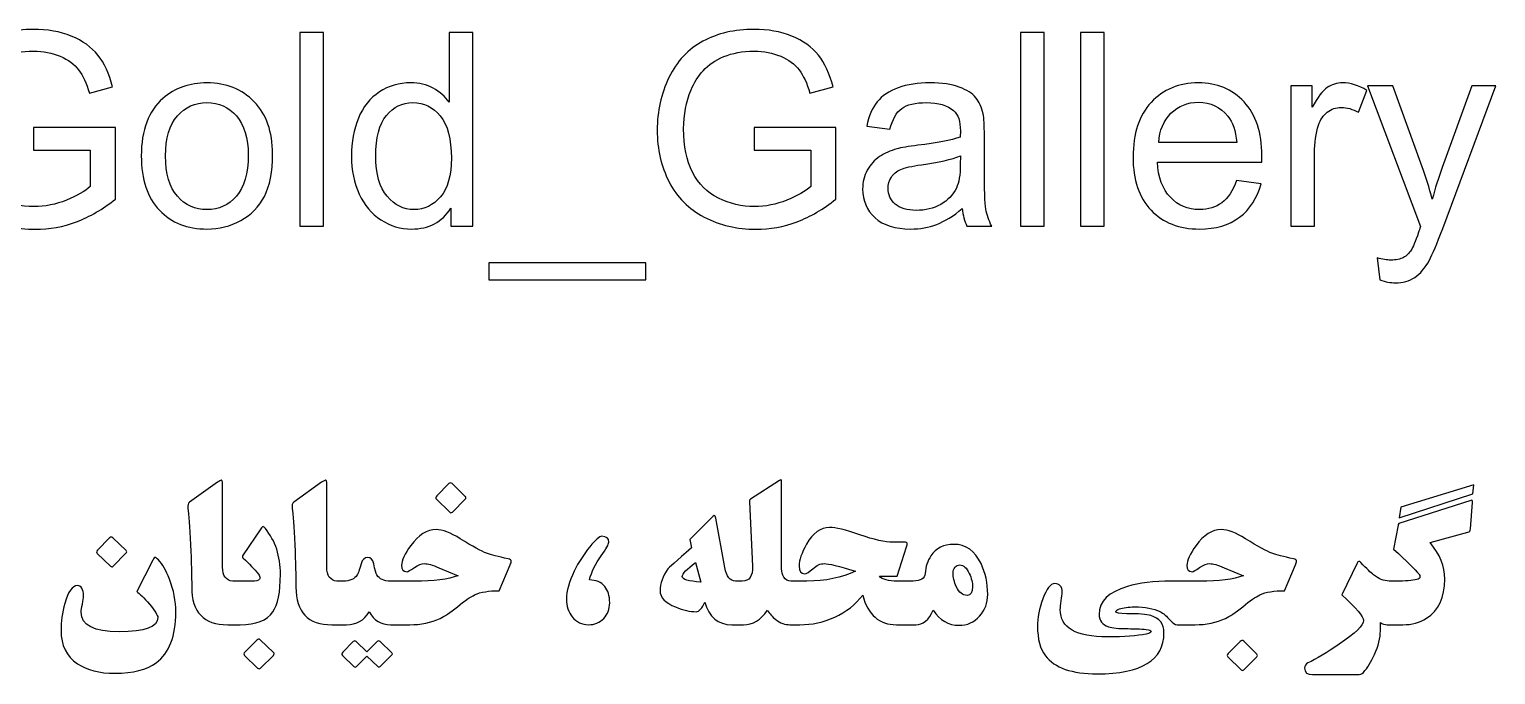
# Model space of a CAD drawing. Header units: millimetres. Extents: x -65 to 70, y -38 to 32.
# Drawn here: x 40.52 to 69.76, y -37.07 to -24.21 of the extents above; entities that cross this region are included whole.
import ezdxf

# ---------------------------------------------------------------- set-up
doc = ezdxf.new("R2010")
doc.units = ezdxf.units.MM
doc.header["$MEASUREMENT"] = 0
doc.layers.add('Layer 1', color=7, linetype='Continuous')

msp = doc.modelspace()

# ---------------------------------------------------------------- linework, layer by layer
at = {"layer": 'Layer 1', "color": 250}
for points, knots in [([(40.6081, -26.6214), (40.6081, -26.6214), (40.6081, -26.169), (40.6081, -26.169), (40.6081, -26.169), (42.2397, -26.169), (42.2397, -26.169), (42.2397, -26.169), (42.2397, -27.5978), (42.2397, -27.5978), (41.9893, -27.7969), (41.7308, -27.9478), (41.4643, -28.0483), (41.1977, -28.1488), (40.924, -28.199), (40.644, -28.199), (40.2654, -28.199), (39.9216, -28.1182), (39.612, -27.9558), (39.3034, -27.7942), (39.0691, -27.5592), (38.9121, -27.2531), (38.7541, -26.9462), (38.6752, -26.6035), (38.6752, -26.2256), (38.6752, -25.8505), (38.7532, -25.5005), (38.9102, -25.1747), (39.0674, -24.8499), (39.2926, -24.6085), (39.5869, -24.4515), (39.8813, -24.2935), (40.2205, -24.2145), (40.6046, -24.2145), (40.8827, -24.2145), (41.135, -24.2593), (41.3602, -24.35), (41.5855, -24.4407), (41.7623, -24.5662), (41.8897, -24.7269), (42.018, -24.8885), (42.1149, -25.0993), (42.1813, -25.3587), (42.1813, -25.3587), (41.721, -25.4843), (41.721, -25.4843), (41.6626, -25.2887), (41.5909, -25.1343), (41.5056, -25.0213), (41.4194, -24.9091), (41.2974, -24.8193), (41.1377, -24.752), (40.9788, -24.6848), (40.802, -24.6506), (40.6073, -24.6506), (40.3748, -24.6506), (40.1738, -24.6865), (40.0033, -24.7574), (39.8337, -24.8283), (39.6973, -24.9217), (39.5923, -25.0384), (39.4882, -25.1541), (39.4074, -25.2815), (39.35, -25.4197), (39.2522, -25.6593), (39.2029, -25.9178), (39.2029, -26.1969), (39.2029, -26.5414), (39.2621, -26.8295), (39.3797, -27.062), (39.4981, -27.2936), (39.6704, -27.4658), (39.8957, -27.578), (40.1217, -27.6902), (40.3614, -27.7467), (40.6154, -27.7467), (40.8362, -27.7467), (41.0515, -27.7037), (41.2615, -27.6184), (41.4715, -27.5323), (41.6303, -27.4416), (41.7389, -27.3438), (41.7389, -27.3438), (41.7389, -26.6214), (41.7389, -26.6214), (41.7389, -26.6214), (40.6081, -26.6214), (40.6081, -26.6214)], [0, 0, 0, 0, 0.0344828, 0.0344828, 0.0344828, 0.0689655, 0.0689655, 0.0689655, 0.1034483, 0.1034483, 0.1034483, 0.137931, 0.137931, 0.137931, 0.1724138, 0.1724138, 0.1724138, 0.2068966, 0.2068966, 0.2068966, 0.2413793, 0.2413793, 0.2413793, 0.2758621, 0.2758621, 0.2758621, 0.3103448, 0.3103448, 0.3103448, 0.3448276, 0.3448276, 0.3448276, 0.3793103, 0.3793103, 0.3793103, 0.4137931, 0.4137931, 0.4137931, 0.4482759, 0.4482759, 0.4482759, 0.4827586, 0.4827586, 0.4827586, 0.5172414, 0.5172414, 0.5172414, 0.5517241, 0.5517241, 0.5517241, 0.5862069, 0.5862069, 0.5862069, 0.6206897, 0.6206897, 0.6206897, 0.6551724, 0.6551724, 0.6551724, 0.6896552, 0.6896552, 0.6896552, 0.7241379, 0.7241379, 0.7241379, 0.7586207, 0.7586207, 0.7586207, 0.7931034, 0.7931034, 0.7931034, 0.8275862, 0.8275862, 0.8275862, 0.862069, 0.862069, 0.862069, 0.8965517, 0.8965517, 0.8965517, 0.9310345, 0.9310345, 0.9310345, 0.9655172, 0.9655172, 0.9655172, 1, 1, 1, 1]), ([(54.9767, -26.6214), (54.9767, -26.6214), (54.9767, -26.169), (54.9767, -26.169), (54.9767, -26.169), (56.6082, -26.169), (56.6082, -26.169), (56.6082, -26.169), (56.6082, -27.5978), (56.6082, -27.5978), (56.3578, -27.7969), (56.0993, -27.9478), (55.8328, -28.0483), (55.5663, -28.1488), (55.2926, -28.199), (55.0126, -28.199), (54.6339, -28.199), (54.2902, -28.1182), (53.9806, -27.9558), (53.6719, -27.7942), (53.4376, -27.5592), (53.2806, -27.2531), (53.1227, -26.9462), (53.0437, -26.6035), (53.0437, -26.2256), (53.0437, -25.8505), (53.1217, -25.5005), (53.2788, -25.1747), (53.4359, -24.8499), (53.6611, -24.6085), (53.9554, -24.4515), (54.2498, -24.2935), (54.589, -24.2145), (54.9731, -24.2145), (55.2513, -24.2145), (55.5035, -24.2593), (55.7288, -24.35), (55.954, -24.4407), (56.1308, -24.5662), (56.2582, -24.7269), (56.3865, -24.8885), (56.4835, -25.0993), (56.5498, -25.3587), (56.5498, -25.3587), (56.0895, -25.4843), (56.0895, -25.4843), (56.0311, -25.2887), (55.9594, -25.1343), (55.8741, -25.0213), (55.788, -24.9091), (55.6659, -24.8193), (55.5062, -24.752), (55.3473, -24.6848), (55.1705, -24.6506), (54.9758, -24.6506), (54.7433, -24.6506), (54.5423, -24.6865), (54.3718, -24.7574), (54.2022, -24.8283), (54.0659, -24.9217), (53.9608, -25.0384), (53.8568, -25.1541), (53.7759, -25.2815), (53.7186, -25.4197), (53.6208, -25.6593), (53.5714, -25.9178), (53.5714, -26.1969), (53.5714, -26.5414), (53.6306, -26.8295), (53.7482, -27.062), (53.8666, -27.2936), (54.0389, -27.4658), (54.2642, -27.578), (54.4903, -27.6902), (54.7299, -27.7467), (54.9839, -27.7467), (55.2047, -27.7467), (55.42, -27.7037), (55.63, -27.6184), (55.84, -27.5323), (55.9988, -27.4416), (56.1074, -27.3438), (56.1074, -27.3438), (56.1074, -26.6214), (56.1074, -26.6214), (56.1074, -26.6214), (54.9767, -26.6214), (54.9767, -26.6214)], [0, 0, 0, 0, 0.0344828, 0.0344828, 0.0344828, 0.0689655, 0.0689655, 0.0689655, 0.1034483, 0.1034483, 0.1034483, 0.137931, 0.137931, 0.137931, 0.1724138, 0.1724138, 0.1724138, 0.2068966, 0.2068966, 0.2068966, 0.2413793, 0.2413793, 0.2413793, 0.2758621, 0.2758621, 0.2758621, 0.3103448, 0.3103448, 0.3103448, 0.3448276, 0.3448276, 0.3448276, 0.3793103, 0.3793103, 0.3793103, 0.4137931, 0.4137931, 0.4137931, 0.4482759, 0.4482759, 0.4482759, 0.4827586, 0.4827586, 0.4827586, 0.5172414, 0.5172414, 0.5172414, 0.5517241, 0.5517241, 0.5517241, 0.5862069, 0.5862069, 0.5862069, 0.6206897, 0.6206897, 0.6206897, 0.6551724, 0.6551724, 0.6551724, 0.6896552, 0.6896552, 0.6896552, 0.7241379, 0.7241379, 0.7241379, 0.7586207, 0.7586207, 0.7586207, 0.7931034, 0.7931034, 0.7931034, 0.8275862, 0.8275862, 0.8275862, 0.862069, 0.862069, 0.862069, 0.8965517, 0.8965517, 0.8965517, 0.9310345, 0.9310345, 0.9310345, 0.9655172, 0.9655172, 0.9655172, 1, 1, 1, 1]), ([(45.9172, -28.1344), (45.9172, -28.1344), (45.9172, -24.2791), (45.9172, -24.2791), (45.9172, -24.2791), (46.3911, -24.2791), (46.3911, -24.2791), (46.3911, -24.2791), (46.3911, -28.1344), (46.3911, -28.1344), (46.3911, -28.1344), (45.9172, -28.1344), (45.9172, -28.1344)], [0, 0, 0, 0, 0.25, 0.25, 0.25, 0.5, 0.5, 0.5, 0.75, 0.75, 0.75, 1, 1, 1, 1]), ([(48.9281, -28.1344), (48.9281, -28.1344), (48.9281, -27.7799), (48.9281, -27.7799), (48.7513, -28.0554), (48.491, -28.1936), (48.1474, -28.1936), (47.9248, -28.1936), (47.7202, -28.1326), (47.5344, -28.0097), (47.3478, -27.8876), (47.2033, -27.7162), (47.1001, -27.4973), (46.9978, -27.2773), (46.9466, -27.0252), (46.9466, -26.7398), (46.9466, -26.4616), (46.9932, -26.2095), (47.0857, -25.9824), (47.179, -25.7562), (47.3182, -25.5821), (47.5039, -25.4619), (47.6887, -25.3407), (47.897, -25.2806), (48.1259, -25.2806), (48.2945, -25.2806), (48.4444, -25.3165), (48.5754, -25.3874), (48.7064, -25.4583), (48.8133, -25.5517), (48.8958, -25.6656), (48.8958, -25.6656), (48.8958, -24.2791), (48.8958, -24.2791), (48.8958, -24.2791), (49.3696, -24.2791), (49.3696, -24.2791), (49.3696, -24.2791), (49.3696, -28.1344), (49.3696, -28.1344), (49.3696, -28.1344), (48.9281, -28.1344), (48.9281, -28.1344)], [0, 0, 0, 0, 0.0714286, 0.0714286, 0.0714286, 0.1428571, 0.1428571, 0.1428571, 0.2142857, 0.2142857, 0.2142857, 0.2857143, 0.2857143, 0.2857143, 0.3571429, 0.3571429, 0.3571429, 0.4285714, 0.4285714, 0.4285714, 0.5, 0.5, 0.5, 0.5714286, 0.5714286, 0.5714286, 0.6428571, 0.6428571, 0.6428571, 0.7142857, 0.7142857, 0.7142857, 0.7857143, 0.7857143, 0.7857143, 0.8571429, 0.8571429, 0.8571429, 0.9285714, 0.9285714, 0.9285714, 1, 1, 1, 1]), ([(60.2858, -28.1344), (60.2858, -28.1344), (60.2858, -24.2791), (60.2858, -24.2791), (60.2858, -24.2791), (60.7596, -24.2791), (60.7596, -24.2791), (60.7596, -24.2791), (60.7596, -28.1344), (60.7596, -28.1344), (60.7596, -28.1344), (60.2858, -28.1344), (60.2858, -28.1344)], [0, 0, 0, 0, 0.25, 0.25, 0.25, 0.5, 0.5, 0.5, 0.75, 0.75, 0.75, 1, 1, 1, 1]), ([(61.482, -28.1344), (61.482, -28.1344), (61.482, -24.2791), (61.482, -24.2791), (61.482, -24.2791), (61.9559, -24.2791), (61.9559, -24.2791), (61.9559, -24.2791), (61.9559, -28.1344), (61.9559, -28.1344), (61.9559, -28.1344), (61.482, -28.1344), (61.482, -28.1344)], [0, 0, 0, 0, 0.25, 0.25, 0.25, 0.5, 0.5, 0.5, 0.75, 0.75, 0.75, 1, 1, 1, 1]), ([(42.7557, -26.7371), (42.7557, -26.2211), (42.8992, -25.8388), (43.1873, -25.5902), (43.4269, -25.3838), (43.7203, -25.2806), (44.0658, -25.2806), (44.449, -25.2806), (44.7632, -25.4062), (45.0073, -25.6576), (45.2504, -25.908), (45.3724, -26.2552), (45.3724, -26.6976), (45.3724, -27.0566), (45.3186, -27.3384), (45.211, -27.5439), (45.1032, -27.7494), (44.9462, -27.9091), (44.7398, -28.0231), (44.5343, -28.1371), (44.3091, -28.1936), (44.0658, -28.1936), (43.6745, -28.1936), (43.3587, -28.0689), (43.1172, -27.8185), (42.8759, -27.5681), (42.7557, -27.2073), (42.7557, -26.7371)], [0, 0, 0, 0, 0.1111111, 0.1111111, 0.1111111, 0.2222222, 0.2222222, 0.2222222, 0.3333333, 0.3333333, 0.3333333, 0.4444444, 0.4444444, 0.4444444, 0.5555556, 0.5555556, 0.5555556, 0.6666667, 0.6666667, 0.6666667, 0.7777778, 0.7777778, 0.7777778, 0.8888889, 0.8888889, 0.8888889, 1, 1, 1, 1]), ([(59.1272, -27.7844), (58.9513, -27.9343), (58.7816, -28.0393), (58.6192, -28.1012), (58.4568, -28.1631), (58.2827, -28.1936), (58.0961, -28.1936), (57.7892, -28.1936), (57.5532, -28.1192), (57.388, -27.9693), (57.2229, -27.8203), (57.1404, -27.6291), (57.1404, -27.3968), (57.1404, -27.2603), (57.1717, -27.1356), (57.2336, -27.0225), (57.2964, -26.9094), (57.3781, -26.8197), (57.4786, -26.7515), (57.5801, -26.6833), (57.6931, -26.6312), (57.8197, -26.5962), (57.913, -26.572), (58.0538, -26.5487), (58.2414, -26.5253), (58.6238, -26.4805), (58.9065, -26.4257), (59.0868, -26.3629), (59.0885, -26.2983), (59.0895, -26.257), (59.0895, -26.2399), (59.0895, -26.0479), (59.0447, -25.9124), (58.9549, -25.8334), (58.8337, -25.7266), (58.6534, -25.6737), (58.4147, -25.6737), (58.1912, -25.6737), (58.0261, -25.7132), (57.9202, -25.7913), (57.8134, -25.8693), (57.7353, -26.0075), (57.6841, -26.2068), (57.6841, -26.2068), (57.2211, -26.1421), (57.2211, -26.1421), (57.2632, -25.9438), (57.3324, -25.7831), (57.4293, -25.6611), (57.5262, -25.539), (57.6662, -25.4458), (57.8493, -25.3793), (58.0315, -25.3138), (58.2441, -25.2806), (58.4847, -25.2806), (58.7234, -25.2806), (58.9181, -25.3084), (59.0679, -25.3649), (59.2169, -25.4216), (59.3273, -25.4915), (59.3973, -25.5767), (59.4673, -25.662), (59.5167, -25.7697), (59.5453, -25.8999), (59.5607, -25.9806), (59.5687, -26.126), (59.5687, -26.335), (59.5687, -26.335), (59.5687, -26.9633), (59.5687, -26.9633), (59.5687, -27.4021), (59.5786, -27.6794), (59.5983, -27.7969), (59.6172, -27.9145), (59.6566, -28.0267), (59.7141, -28.1344), (59.7141, -28.1344), (59.2188, -28.1344), (59.2188, -28.1344), (59.1711, -28.0348), (59.1406, -27.9182), (59.1272, -27.7844)], [0, 0, 0, 0, 0.037037, 0.037037, 0.037037, 0.0740741, 0.0740741, 0.0740741, 0.1111111, 0.1111111, 0.1111111, 0.1481481, 0.1481481, 0.1481481, 0.1851852, 0.1851852, 0.1851852, 0.2222222, 0.2222222, 0.2222222, 0.2592593, 0.2592593, 0.2592593, 0.2962963, 0.2962963, 0.2962963, 0.3333333, 0.3333333, 0.3333333, 0.3703704, 0.3703704, 0.3703704, 0.4074074, 0.4074074, 0.4074074, 0.4444444, 0.4444444, 0.4444444, 0.4814815, 0.4814815, 0.4814815, 0.5185185, 0.5185185, 0.5185185, 0.5555556, 0.5555556, 0.5555556, 0.5925926, 0.5925926, 0.5925926, 0.6296296, 0.6296296, 0.6296296, 0.6666667, 0.6666667, 0.6666667, 0.7037037, 0.7037037, 0.7037037, 0.7407407, 0.7407407, 0.7407407, 0.7777778, 0.7777778, 0.7777778, 0.8148148, 0.8148148, 0.8148148, 0.8518519, 0.8518519, 0.8518519, 0.8888889, 0.8888889, 0.8888889, 0.9259259, 0.9259259, 0.9259259, 0.962963, 0.962963, 0.962963, 1, 1, 1, 1]), ([(64.5952, -27.2298), (64.5952, -27.2298), (65.0852, -27.2944), (65.0852, -27.2944), (65.0089, -27.5788), (64.8662, -27.8006), (64.658, -27.9576), (64.4498, -28.1146), (64.1842, -28.1936), (63.8602, -28.1936), (63.4528, -28.1936), (63.1297, -28.0679), (62.891, -27.8167), (62.6523, -27.5663), (62.533, -27.2137), (62.533, -26.7605), (62.533, -26.292), (62.6532, -25.9276), (62.8947, -25.6692), (63.136, -25.4099), (63.4492, -25.2806), (63.8342, -25.2806), (64.2067, -25.2806), (64.5109, -25.4072), (64.7469, -25.6611), (64.9829, -25.9151), (65.1013, -26.2722), (65.1013, -26.7326), (65.1013, -26.7605), (65.1005, -26.8026), (65.0986, -26.8583), (65.0986, -26.8583), (63.0175, -26.8583), (63.0175, -26.8583), (63.0355, -27.1643), (63.1217, -27.3995), (63.2778, -27.5619), (63.433, -27.7243), (63.6278, -27.8059), (63.8602, -27.8059), (64.0334, -27.8059), (64.1815, -27.7602), (64.3036, -27.6686), (64.4265, -27.5771), (64.5234, -27.4308), (64.5952, -27.2298)], [0, 0, 0, 0, 0.0666667, 0.0666667, 0.0666667, 0.1333333, 0.1333333, 0.1333333, 0.2, 0.2, 0.2, 0.2666667, 0.2666667, 0.2666667, 0.3333333, 0.3333333, 0.3333333, 0.4, 0.4, 0.4, 0.4666667, 0.4666667, 0.4666667, 0.5333333, 0.5333333, 0.5333333, 0.6, 0.6, 0.6, 0.6666667, 0.6666667, 0.6666667, 0.7333333, 0.7333333, 0.7333333, 0.8, 0.8, 0.8, 0.8666667, 0.8666667, 0.8666667, 0.9333333, 0.9333333, 0.9333333, 1, 1, 1, 1]), ([(65.6784, -28.1344), (65.6784, -28.1344), (65.6784, -25.3399), (65.6784, -25.3399), (65.6784, -25.3399), (66.1038, -25.3399), (66.1038, -25.3399), (66.1038, -25.3399), (66.1038, -25.7679), (66.1038, -25.7679), (66.2124, -25.5696), (66.3129, -25.4385), (66.4054, -25.3757), (66.4978, -25.312), (66.5991, -25.2806), (66.7096, -25.2806), (66.8693, -25.2806), (67.0317, -25.3309), (67.1968, -25.4305), (67.1968, -25.4305), (67.0281, -25.8675), (67.0281, -25.8675), (66.9133, -25.8029), (66.7984, -25.7706), (66.6835, -25.7706), (66.5803, -25.7706), (66.4879, -25.8021), (66.4062, -25.864), (66.3245, -25.9259), (66.2662, -26.012), (66.2312, -26.1224), (66.1782, -26.2902), (66.1523, -26.4742), (66.1523, -26.6743), (66.1523, -26.6743), (66.1523, -28.1344), (66.1523, -28.1344), (66.1523, -28.1344), (65.6784, -28.1344), (65.6784, -28.1344)], [0, 0, 0, 0, 0.0769231, 0.0769231, 0.0769231, 0.1538462, 0.1538462, 0.1538462, 0.2307692, 0.2307692, 0.2307692, 0.3076923, 0.3076923, 0.3076923, 0.3846154, 0.3846154, 0.3846154, 0.4615385, 0.4615385, 0.4615385, 0.5384615, 0.5384615, 0.5384615, 0.6153846, 0.6153846, 0.6153846, 0.6923077, 0.6923077, 0.6923077, 0.7692308, 0.7692308, 0.7692308, 0.8461538, 0.8461538, 0.8461538, 0.9230769, 0.9230769, 0.9230769, 1, 1, 1, 1]), ([(67.4553, -29.2086), (67.4553, -29.2086), (67.4014, -28.7707), (67.4014, -28.7707), (67.5056, -28.7985), (67.5953, -28.8128), (67.6724, -28.8128), (67.7783, -28.8128), (67.8627, -28.7949), (67.9255, -28.7599), (67.9893, -28.7249), (68.0412, -28.6755), (68.0817, -28.6127), (68.1113, -28.5651), (68.1598, -28.4476), (68.2261, -28.2591), (68.2351, -28.2331), (68.2486, -28.1945), (68.2684, -28.1434), (68.2684, -28.1434), (67.2076, -25.3399), (67.2076, -25.3399), (67.2076, -25.3399), (67.7137, -25.3399), (67.7137, -25.3399), (67.7137, -25.3399), (68.297, -26.9534), (68.297, -26.9534), (68.3733, -27.1571), (68.4406, -27.3724), (68.5007, -27.5986), (68.5555, -27.3859), (68.6201, -27.176), (68.6955, -26.9696), (68.6955, -26.9696), (69.2914, -25.3399), (69.2914, -25.3399), (69.2914, -25.3399), (69.7643, -25.3399), (69.7643, -25.3399), (69.7643, -25.3399), (68.7081, -28.1828), (68.7081, -28.1828), (68.5941, -28.4889), (68.5053, -28.6988), (68.4415, -28.8147), (68.3572, -28.9698), (68.2603, -29.0839), (68.1517, -29.1566), (68.0422, -29.2292), (67.9121, -29.2651), (67.7612, -29.2651), (67.6697, -29.2651), (67.5675, -29.2463), (67.4553, -29.2086)], [0, 0, 0, 0, 0.0555556, 0.0555556, 0.0555556, 0.1111111, 0.1111111, 0.1111111, 0.1666667, 0.1666667, 0.1666667, 0.2222222, 0.2222222, 0.2222222, 0.2777778, 0.2777778, 0.2777778, 0.3333333, 0.3333333, 0.3333333, 0.3888889, 0.3888889, 0.3888889, 0.4444444, 0.4444444, 0.4444444, 0.5, 0.5, 0.5, 0.5555556, 0.5555556, 0.5555556, 0.6111111, 0.6111111, 0.6111111, 0.6666667, 0.6666667, 0.6666667, 0.7222222, 0.7222222, 0.7222222, 0.7777778, 0.7777778, 0.7777778, 0.8333333, 0.8333333, 0.8333333, 0.8888889, 0.8888889, 0.8888889, 0.9444444, 0.9444444, 0.9444444, 1, 1, 1, 1]), ([(43.2402, -26.738), (43.2402, -27.0952), (43.3183, -27.3626), (43.4745, -27.5394), (43.6315, -27.7171), (43.8281, -27.8059), (44.0658, -27.8059), (44.301, -27.8059), (44.4966, -27.7171), (44.6537, -27.5385), (44.8098, -27.3599), (44.8879, -27.088), (44.8879, -26.7228), (44.8879, -26.3781), (44.8089, -26.1171), (44.6519, -25.9403), (44.4948, -25.7625), (44.2991, -25.6737), (44.0658, -25.6737), (43.8281, -25.6737), (43.6315, -25.7616), (43.4745, -25.9384), (43.3183, -26.1152), (43.2402, -26.3817), (43.2402, -26.738)], [0, 0, 0, 0, 0.125, 0.125, 0.125, 0.25, 0.25, 0.25, 0.375, 0.375, 0.375, 0.5, 0.5, 0.5, 0.625, 0.625, 0.625, 0.75, 0.75, 0.75, 0.875, 0.875, 0.875, 1, 1, 1, 1]), ([(47.4312, -26.7407), (47.4312, -27.0979), (47.5065, -27.3644), (47.6583, -27.5412), (47.809, -27.718), (47.9876, -27.8059), (48.1931, -27.8059), (48.4004, -27.8059), (48.5763, -27.7216), (48.7217, -27.5529), (48.8662, -27.3841), (48.9388, -27.1266), (48.9388, -26.7801), (48.9388, -26.3997), (48.8652, -26.1197), (48.7172, -25.9411), (48.57, -25.7625), (48.3878, -25.6737), (48.1716, -25.6737), (47.9606, -25.6737), (47.7848, -25.7589), (47.643, -25.9303), (47.5021, -26.1017), (47.4312, -26.3719), (47.4312, -26.7407)], [0, 0, 0, 0, 0.125, 0.125, 0.125, 0.25, 0.25, 0.25, 0.375, 0.375, 0.375, 0.5, 0.5, 0.5, 0.625, 0.625, 0.625, 0.75, 0.75, 0.75, 0.875, 0.875, 0.875, 1, 1, 1, 1]), ([(63.0444, -26.4705), (63.0444, -26.4705), (64.6006, -26.4705), (64.6006, -26.4705), (64.5799, -26.2355), (64.5198, -26.0596), (64.422, -25.942), (64.2721, -25.7598), (64.0764, -25.6683), (63.8369, -25.6683), (63.6198, -25.6683), (63.4376, -25.741), (63.2895, -25.8863), (63.1423, -26.0318), (63.0606, -26.2265), (63.0444, -26.4705)], [0, 0, 0, 0, 0.2, 0.2, 0.2, 0.4, 0.4, 0.4, 0.6, 0.6, 0.6, 0.8, 0.8, 0.8, 1, 1, 1, 1]), ([(59.0895, -26.7344), (58.9172, -26.8045), (58.6588, -26.8637), (58.3142, -26.9121), (58.1185, -26.94), (57.9802, -26.9713), (57.8995, -27.0063), (57.8188, -27.0413), (57.7569, -27.0925), (57.7129, -27.1589), (57.6689, -27.2262), (57.6464, -27.3007), (57.6464, -27.3832), (57.6464, -27.508), (57.694, -27.613), (57.79, -27.6964), (57.886, -27.7799), (58.0261, -27.8221), (58.21, -27.8221), (58.3922, -27.8221), (58.5546, -27.7826), (58.6974, -27.7027), (58.8391, -27.6238), (58.9441, -27.5152), (59.0105, -27.3778), (59.0616, -27.2711), (59.0868, -27.1141), (59.0868, -26.9067), (59.0868, -26.9067), (59.0895, -26.7344), (59.0895, -26.7344)], [0, 0, 0, 0, 0.1, 0.1, 0.1, 0.2, 0.2, 0.2, 0.3, 0.3, 0.3, 0.4, 0.4, 0.4, 0.5, 0.5, 0.5, 0.6, 0.6, 0.6, 0.7, 0.7, 0.7, 0.8, 0.8, 0.8, 0.9, 0.9, 0.9, 1, 1, 1, 1]), ([(49.6829, -29.2059), (49.6829, -29.2059), (49.6829, -28.8666), (49.6829, -28.8666), (49.6829, -28.8666), (52.8166, -28.8666), (52.8166, -28.8666), (52.8166, -28.8666), (52.8166, -29.2059), (52.8166, -29.2059), (52.8166, -29.2059), (49.6829, -29.2059), (49.6829, -29.2059)], [0, 0, 0, 0, 0.25, 0.25, 0.25, 0.5, 0.5, 0.5, 0.75, 0.75, 0.75, 1, 1, 1, 1]), ([(45.5303, -35.0736), (45.5303, -35.4286), (45.48, -35.6786), (45.3789, -35.8241), (45.2614, -35.9938), (45.0446, -36.0787), (44.7281, -36.0787), (44.7281, -36.0787), (44.685, -36.0787), (44.685, -36.0787), (44.685, -36.0787), (44.5786, -36.0787), (44.5786, -36.0787), (44.5786, -36.0787), (44.4782, -36.0787), (44.4782, -36.0787), (43.9998, -36.0787), (43.7609, -35.8287), (43.7609, -35.3281), (43.7609, -35.1147), (43.753, -34.8347), (43.7374, -34.4874), (43.721, -34.1206), (43.704, -33.8784), (43.6865, -33.7597), (43.6773, -33.7009), (43.6878, -33.6585), (43.7171, -33.633), (43.7171, -33.633), (44.2725, -33.2408), (44.2725, -33.2408), (44.311, -33.214), (44.3372, -33.2003), (44.3509, -33.2003), (44.3672, -33.2003), (44.3757, -33.2153), (44.3757, -33.246), (44.3757, -33.246), (44.3757, -34.9338), (44.3757, -34.9338), (44.3757, -35.102), (44.4434, -35.1945), (44.5786, -35.2106), (44.5786, -35.2106), (44.5786, -35.2093), (44.5786, -35.2093), (44.5786, -35.2093), (45.0101, -35.2093), (45.0101, -35.2093), (45.0851, -35.2093), (45.123, -35.1884), (45.123, -35.1459), (45.123, -35.1244), (45.1119, -35.0997), (45.0904, -35.0716), (45.0114, -34.9698), (44.9095, -34.8627), (44.7849, -34.7518), (44.7666, -34.7342), (44.7666, -34.7113), (44.7849, -34.6832), (44.7849, -34.6832), (45.1413, -34.1663), (45.1413, -34.1663), (45.1609, -34.1383), (45.1745, -34.1245), (45.1836, -34.1245), (45.1948, -34.1245), (45.2111, -34.1375), (45.2314, -34.163), (45.4304, -34.4078), (45.5303, -34.7113), (45.5303, -35.0736)], [0, 0, 0, 0, 0.0416667, 0.0416667, 0.0416667, 0.0833333, 0.0833333, 0.0833333, 0.125, 0.125, 0.125, 0.1666667, 0.1666667, 0.1666667, 0.2083333, 0.2083333, 0.2083333, 0.25, 0.25, 0.25, 0.2916667, 0.2916667, 0.2916667, 0.3333333, 0.3333333, 0.3333333, 0.375, 0.375, 0.375, 0.4166667, 0.4166667, 0.4166667, 0.4583333, 0.4583333, 0.4583333, 0.5, 0.5, 0.5, 0.5416667, 0.5416667, 0.5416667, 0.5833333, 0.5833333, 0.5833333, 0.625, 0.625, 0.625, 0.6666667, 0.6666667, 0.6666667, 0.7083333, 0.7083333, 0.7083333, 0.75, 0.75, 0.75, 0.7916667, 0.7916667, 0.7916667, 0.8333333, 0.8333333, 0.8333333, 0.875, 0.875, 0.875, 0.9166667, 0.9166667, 0.9166667, 0.9583333, 0.9583333, 0.9583333, 1, 1, 1, 1]), ([(50.1121, -34.8875), (50.1121, -34.8875), (49.8948, -35.4032), (49.8948, -35.4032), (49.6878, -35.3992), (49.5241, -35.4259), (49.4033, -35.4834), (49.3204, -35.5226), (49.2062, -35.6016), (49.0607, -35.7191), (48.9151, -35.8358), (48.8002, -35.9148), (48.7147, -35.9541), (48.5339, -36.0369), (48.3323, -36.0787), (48.1103, -36.0787), (48.1103, -36.0787), (47.8714, -36.0787), (47.8714, -36.0787), (47.8714, -36.0787), (47.7605, -36.0787), (47.7605, -36.0787), (47.7605, -36.0787), (47.7239, -36.0787), (47.7239, -36.0787), (47.5406, -36.0787), (47.3989, -35.9926), (47.2978, -35.8202), (47.1985, -35.9926), (47.0478, -36.0787), (46.8448, -36.0787), (46.8448, -36.0787), (46.7638, -36.0787), (46.7638, -36.0787), (46.7638, -36.0787), (46.6574, -36.0787), (46.6574, -36.0787), (46.6574, -36.0787), (46.557, -36.0787), (46.557, -36.0787), (46.0786, -36.0787), (45.8397, -35.8287), (45.8397, -35.3281), (45.8397, -35.1147), (45.8318, -34.8347), (45.8162, -34.4874), (45.7998, -34.1206), (45.7829, -33.8784), (45.7653, -33.7597), (45.7562, -33.7009), (45.7666, -33.6585), (45.7959, -33.633), (45.7959, -33.633), (46.3514, -33.2408), (46.3514, -33.2408), (46.3899, -33.214), (46.416, -33.2003), (46.4297, -33.2003), (46.4461, -33.2003), (46.4546, -33.2153), (46.4546, -33.246), (46.4546, -33.246), (46.4546, -34.9338), (46.4546, -34.9338), (46.4546, -35.102), (46.5223, -35.1945), (46.6574, -35.2106), (46.6574, -35.2106), (46.6574, -35.2093), (46.6574, -35.2093), (46.6574, -35.2093), (46.7782, -35.2093), (46.7782, -35.2093), (46.9139, -35.2093), (47.0093, -35.1682), (47.0628, -35.0866), (47.0758, -35.0677), (47.1013, -34.9926), (47.1392, -34.8621), (47.1633, -34.7804), (47.2077, -34.7393), (47.271, -34.7393), (47.3323, -34.7393), (47.3722, -34.7804), (47.3898, -34.8621), (47.4178, -34.9874), (47.4387, -35.0624), (47.4531, -35.0866), (47.5014, -35.1682), (47.5914, -35.2093), (47.7239, -35.2093), (47.7239, -35.2093), (47.7605, -35.2093), (47.7605, -35.2093), (47.7605, -35.2093), (47.8714, -35.2093), (47.8714, -35.2093), (47.8714, -35.2093), (48.1984, -35.2093), (48.1984, -35.2093), (48.592, -35.2093), (48.8838, -35.1734), (49.0724, -35.1023), (49.0724, -35.1023), (48.6919, -34.943), (48.6919, -34.943), (48.5607, -34.8882), (48.4641, -34.8608), (48.4027, -34.8608), (48.3492, -34.8608), (48.2819, -34.8875), (48.201, -34.9411), (48.1202, -34.9946), (48.0718, -35.0213), (48.0548, -35.0213), (47.9824, -35.0213), (47.9458, -34.9789), (47.9458, -34.8947), (47.9458, -34.802), (48.0072, -34.6702), (48.1293, -34.5012), (48.2827, -34.289), (48.451, -34.1833), (48.6344, -34.1833), (48.763, -34.1833), (48.9236, -34.2439), (49.1161, -34.3654), (49.3634, -34.5207), (49.5391, -34.6173), (49.6422, -34.6545), (49.729, -34.6852), (49.8726, -34.7224), (50.0742, -34.7674), (50.1134, -34.7759), (50.1337, -34.7922), (50.1337, -34.8151), (50.1337, -34.8301), (50.1265, -34.8549), (50.1121, -34.8875)], [0, 0, 0, 0, 0.0217391, 0.0217391, 0.0217391, 0.0434783, 0.0434783, 0.0434783, 0.0652174, 0.0652174, 0.0652174, 0.0869565, 0.0869565, 0.0869565, 0.1086957, 0.1086957, 0.1086957, 0.1304348, 0.1304348, 0.1304348, 0.1521739, 0.1521739, 0.1521739, 0.173913, 0.173913, 0.173913, 0.1956522, 0.1956522, 0.1956522, 0.2173913, 0.2173913, 0.2173913, 0.2391304, 0.2391304, 0.2391304, 0.2608696, 0.2608696, 0.2608696, 0.2826087, 0.2826087, 0.2826087, 0.3043478, 0.3043478, 0.3043478, 0.326087, 0.326087, 0.326087, 0.3478261, 0.3478261, 0.3478261, 0.3695652, 0.3695652, 0.3695652, 0.3913043, 0.3913043, 0.3913043, 0.4130435, 0.4130435, 0.4130435, 0.4347826, 0.4347826, 0.4347826, 0.4565217, 0.4565217, 0.4565217, 0.4782609, 0.4782609, 0.4782609, 0.5, 0.5, 0.5, 0.5217391, 0.5217391, 0.5217391, 0.5434783, 0.5434783, 0.5434783, 0.5652174, 0.5652174, 0.5652174, 0.5869565, 0.5869565, 0.5869565, 0.6086957, 0.6086957, 0.6086957, 0.6304348, 0.6304348, 0.6304348, 0.6521739, 0.6521739, 0.6521739, 0.673913, 0.673913, 0.673913, 0.6956522, 0.6956522, 0.6956522, 0.7173913, 0.7173913, 0.7173913, 0.7391304, 0.7391304, 0.7391304, 0.7608696, 0.7608696, 0.7608696, 0.7826087, 0.7826087, 0.7826087, 0.8043478, 0.8043478, 0.8043478, 0.826087, 0.826087, 0.826087, 0.8478261, 0.8478261, 0.8478261, 0.8695652, 0.8695652, 0.8695652, 0.8913043, 0.8913043, 0.8913043, 0.9130435, 0.9130435, 0.9130435, 0.9347826, 0.9347826, 0.9347826, 0.9565217, 0.9565217, 0.9565217, 0.9782609, 0.9782609, 0.9782609, 1, 1, 1, 1]), ([(49.2153, -33.5201), (49.2336, -33.5371), (49.2336, -33.5554), (49.2153, -33.5749), (49.2153, -33.5749), (48.9588, -33.8328), (48.9588, -33.8328), (48.9406, -33.8504), (48.9216, -33.8504), (48.9014, -33.8321), (48.9014, -33.8321), (48.6423, -33.5775), (48.6423, -33.5775), (48.6227, -33.5586), (48.6247, -33.5364), (48.6474, -33.5123), (48.6474, -33.5123), (48.887, -33.2669), (48.887, -33.2669), (48.9073, -33.2454), (48.9288, -33.2454), (48.9517, -33.2669), (48.9517, -33.2669), (49.2153, -33.5201), (49.2153, -33.5201)], [0, 0, 0, 0, 0.125, 0.125, 0.125, 0.25, 0.25, 0.25, 0.375, 0.375, 0.375, 0.5, 0.5, 0.5, 0.625, 0.625, 0.625, 0.75, 0.75, 0.75, 0.875, 0.875, 0.875, 1, 1, 1, 1]), ([(59.6344, -35.4769), (59.6344, -35.644), (59.5808, -35.7863), (59.4738, -35.9051), (59.3641, -36.0284), (59.2264, -36.0904), (59.0606, -36.0904), (58.8518, -36.0904), (58.6814, -35.9899), (58.5502, -35.7882), (58.4621, -35.9821), (58.3446, -36.0787), (58.1984, -36.0787), (58.1984, -36.0787), (58.1899, -36.0787), (58.1899, -36.0787), (58.1899, -36.0787), (58.0757, -36.0787), (58.0757, -36.0787), (58.0757, -36.0787), (57.8152, -36.0787), (57.8152, -36.0787), (57.4713, -36.0787), (57.2468, -35.8816), (57.1423, -35.488), (56.9994, -35.676), (56.8134, -35.8222), (56.5837, -35.9272), (56.3637, -36.0284), (56.1313, -36.0787), (55.8879, -36.0787), (55.8879, -36.0787), (55.7932, -36.0787), (55.7932, -36.0787), (55.7932, -36.0787), (55.6966, -36.0787), (55.6966, -36.0787), (55.6966, -36.0787), (55.6881, -36.0787), (55.6881, -36.0787), (55.5929, -36.0787), (55.4995, -36.0441), (55.4094, -35.9749), (55.3382, -35.9194), (55.2828, -35.8587), (55.243, -35.7915), (55.1091, -35.9827), (54.9506, -36.0787), (54.7659, -36.0787), (54.7659, -36.0787), (54.73, -36.0787), (54.73, -36.0787), (54.73, -36.0787), (54.6262, -36.0787), (54.6262, -36.0787), (54.6262, -36.0787), (54.5348, -36.0787), (54.5348, -36.0787), (54.2548, -36.0787), (54.0747, -35.9279), (53.9957, -35.6257), (53.9408, -35.7543), (53.8815, -35.8189), (53.8182, -35.8189), (53.6993, -35.8189), (53.5629, -35.7876), (53.4089, -35.7249), (53.2033, -35.6421), (53.1008, -35.5343), (53.1008, -35.4012), (53.1008, -35.2576), (53.1531, -35.1114), (53.2574, -34.9632), (53.2666, -34.9508), (53.4233, -34.8118), (53.7281, -34.5462), (53.7281, -34.5462), (53.6916, -34.3817), (53.6916, -34.3817), (53.6916, -34.3817), (54.1373, -33.932), (54.1373, -33.932), (54.155, -33.9144), (54.17, -33.9053), (54.1811, -33.9053), (54.1953, -33.9053), (54.2052, -33.9215), (54.2117, -33.9548), (54.2117, -33.9548), (54.3932, -34.9411), (54.3932, -34.9411), (54.4265, -35.1199), (54.497, -35.2093), (54.604, -35.2093), (54.604, -35.2093), (54.6262, -35.2093), (54.6262, -35.2093), (54.6262, -35.2093), (54.73, -35.2093), (54.73, -35.2093), (54.73, -35.2093), (54.7371, -35.2093), (54.7371, -35.2093), (54.8834, -35.2093), (54.9525, -35.1101), (54.9434, -34.911), (54.9434, -34.911), (54.8827, -33.6285), (54.8827, -33.6285), (54.8814, -33.6043), (54.8872, -33.588), (54.9016, -33.5789), (54.9016, -33.5789), (55.4831, -33.2043), (55.4831, -33.2043), (55.5021, -33.1911), (55.5139, -33.1873), (55.5191, -33.1925), (55.5216, -33.1964), (55.523, -33.2108), (55.523, -33.2363), (55.523, -33.2363), (55.523, -34.9664), (55.523, -34.9664), (55.523, -35.0278), (55.5386, -35.0821), (55.5694, -35.129), (55.6028, -35.1818), (55.6489, -35.2085), (55.7063, -35.2093), (55.7063, -35.2093), (55.709, -35.2093), (55.709, -35.2093), (55.709, -35.2093), (55.7932, -35.2093), (55.7932, -35.2093), (55.7932, -35.2093), (56.0275, -35.2093), (56.0275, -35.2093), (56.3983, -35.2093), (56.722, -35.1427), (56.9987, -35.0102), (56.6684, -34.9103), (56.4596, -34.8608), (56.3715, -34.8608), (56.299, -34.8608), (56.2253, -34.8947), (56.1495, -34.9619), (56.0745, -35.0298), (56.019, -35.0631), (55.9831, -35.0631), (55.9107, -35.0631), (55.8741, -35.0109), (55.8741, -34.9064), (55.8741, -34.7922), (55.9238, -34.6479), (56.0216, -34.4744), (56.1476, -34.2518), (56.3017, -34.1402), (56.4824, -34.1402), (56.5987, -34.1402), (56.799, -34.1892), (57.0849, -34.287), (57.3701, -34.3849), (57.5894, -34.4339), (57.7428, -34.4339), (57.7428, -34.4339), (57.9628, -34.4339), (57.9628, -34.4339), (58.0084, -34.4339), (58.0313, -34.4437), (58.0313, -34.4627), (58.0313, -34.4737), (58.0261, -34.4959), (58.0163, -34.5273), (58.0163, -34.5273), (57.8309, -35.1114), (57.8309, -35.1114), (57.8309, -35.1114), (57.4752, -35.1114), (57.4752, -35.1114), (57.5333, -35.1767), (57.6541, -35.2093), (57.8362, -35.2093), (57.8362, -35.2093), (58.0757, -35.2093), (58.0757, -35.2093), (58.0757, -35.2093), (58.139, -35.2093), (58.139, -35.2093), (58.139, -35.2093), (58.1465, -35.2093), (58.1465, -35.2093), (58.3015, -35.2077), (58.3826, -35.1575), (58.389, -35.0586), (58.3969, -34.9241), (58.434, -34.8072), (58.5019, -34.7067), (58.6037, -34.5533), (58.7559, -34.4769), (58.9569, -34.4769), (59.1996, -34.4769), (59.3811, -34.6043), (59.5025, -34.8594), (59.5906, -35.0442), (59.6344, -35.2498), (59.6344, -35.4769)], [0, 0, 0, 0, 0.0144928, 0.0144928, 0.0144928, 0.0289855, 0.0289855, 0.0289855, 0.0434783, 0.0434783, 0.0434783, 0.057971, 0.057971, 0.057971, 0.0724638, 0.0724638, 0.0724638, 0.0869565, 0.0869565, 0.0869565, 0.1014493, 0.1014493, 0.1014493, 0.115942, 0.115942, 0.115942, 0.1304348, 0.1304348, 0.1304348, 0.1449275, 0.1449275, 0.1449275, 0.1594203, 0.1594203, 0.1594203, 0.173913, 0.173913, 0.173913, 0.1884058, 0.1884058, 0.1884058, 0.2028986, 0.2028986, 0.2028986, 0.2173913, 0.2173913, 0.2173913, 0.2318841, 0.2318841, 0.2318841, 0.2463768, 0.2463768, 0.2463768, 0.2608696, 0.2608696, 0.2608696, 0.2753623, 0.2753623, 0.2753623, 0.2898551, 0.2898551, 0.2898551, 0.3043478, 0.3043478, 0.3043478, 0.3188406, 0.3188406, 0.3188406, 0.3333333, 0.3333333, 0.3333333, 0.3478261, 0.3478261, 0.3478261, 0.3623188, 0.3623188, 0.3623188, 0.3768116, 0.3768116, 0.3768116, 0.3913043, 0.3913043, 0.3913043, 0.4057971, 0.4057971, 0.4057971, 0.4202899, 0.4202899, 0.4202899, 0.4347826, 0.4347826, 0.4347826, 0.4492754, 0.4492754, 0.4492754, 0.4637681, 0.4637681, 0.4637681, 0.4782609, 0.4782609, 0.4782609, 0.4927536, 0.4927536, 0.4927536, 0.5072464, 0.5072464, 0.5072464, 0.5217391, 0.5217391, 0.5217391, 0.5362319, 0.5362319, 0.5362319, 0.5507246, 0.5507246, 0.5507246, 0.5652174, 0.5652174, 0.5652174, 0.5797101, 0.5797101, 0.5797101, 0.5942029, 0.5942029, 0.5942029, 0.6086957, 0.6086957, 0.6086957, 0.6231884, 0.6231884, 0.6231884, 0.6376812, 0.6376812, 0.6376812, 0.6521739, 0.6521739, 0.6521739, 0.6666667, 0.6666667, 0.6666667, 0.6811594, 0.6811594, 0.6811594, 0.6956522, 0.6956522, 0.6956522, 0.7101449, 0.7101449, 0.7101449, 0.7246377, 0.7246377, 0.7246377, 0.7391304, 0.7391304, 0.7391304, 0.7536232, 0.7536232, 0.7536232, 0.7681159, 0.7681159, 0.7681159, 0.7826087, 0.7826087, 0.7826087, 0.7971014, 0.7971014, 0.7971014, 0.8115942, 0.8115942, 0.8115942, 0.826087, 0.826087, 0.826087, 0.8405797, 0.8405797, 0.8405797, 0.8550725, 0.8550725, 0.8550725, 0.8695652, 0.8695652, 0.8695652, 0.884058, 0.884058, 0.884058, 0.8985507, 0.8985507, 0.8985507, 0.9130435, 0.9130435, 0.9130435, 0.9275362, 0.9275362, 0.9275362, 0.942029, 0.942029, 0.942029, 0.9565217, 0.9565217, 0.9565217, 0.9710145, 0.9710145, 0.9710145, 0.9855072, 0.9855072, 0.9855072, 1, 1, 1, 1]), ([(69.3294, -33.2904), (69.3294, -33.2904), (69.3086, -33.4685), (69.3086, -33.4685), (69.3086, -33.4685), (67.8381, -33.9463), (67.8381, -33.9463), (67.8381, -33.9463), (67.8746, -33.7388), (67.8746, -33.7388), (67.8746, -33.7388), (69.3294, -33.2904), (69.3294, -33.2904)], [0, 0, 0, 0, 0.25, 0.25, 0.25, 0.5, 0.5, 0.5, 0.75, 0.75, 0.75, 1, 1, 1, 1]), ([(69.2994, -33.6428), (69.2994, -33.6428), (69.259, -34.165), (69.259, -34.165), (69.2564, -34.1918), (69.2538, -34.208), (69.2512, -34.2127), (69.2466, -34.2218), (69.2329, -34.2297), (69.2113, -34.2362), (69.2113, -34.2362), (68.4581, -34.4424), (68.4581, -34.4424), (68.652, -34.6748), (68.7485, -34.9162), (68.7485, -35.1676), (68.7485, -35.5389), (68.6278, -35.8), (68.3857, -35.9507), (68.2486, -36.0362), (68.09, -36.0787), (67.9105, -36.0787), (67.9105, -36.0787), (67.7121, -36.0787), (67.7121, -36.0787), (67.7121, -36.0787), (67.607, -36.0787), (67.607, -36.0787), (67.607, -36.0787), (67.6045, -36.0787), (67.6045, -36.0787), (67.6045, -36.0787), (67.6022, -36.0787), (67.6022, -36.0787), (67.6022, -36.0787), (67.6011, -36.0787), (67.6011, -36.0787), (67.5513, -36.0774), (67.5056, -36.0624), (67.4654, -36.033), (67.4654, -36.033), (67.4654, -36.2007), (67.4654, -36.2007), (67.4654, -36.3411), (67.4262, -36.4971), (67.3485, -36.6707), (67.2814, -36.8221), (67.2069, -36.9409), (67.1266, -37.0277), (67.0986, -37.0584), (67.0601, -37.0734), (67.0098, -37.0734), (67.0098, -37.0734), (66.1123, -37.0734), (66.1123, -37.0734), (66.0066, -37.0734), (65.9537, -37.0303), (65.9537, -36.9435), (65.9537, -36.8965), (65.976, -36.862), (66.021, -36.8404), (66.1893, -36.7601), (66.3976, -36.6347), (66.6456, -36.4657), (66.9674, -36.2465), (67.1286, -36.0904), (67.1286, -35.9971), (67.1286, -35.9207), (66.9844, -35.7491), (66.6959, -35.4814), (66.6959, -35.4814), (67.002, -34.8509), (67.002, -34.8509), (67.0209, -34.8124), (67.0444, -34.8079), (67.0731, -34.8373), (67.1939, -34.9639), (67.2781, -35.0454), (67.3257, -35.0827), (67.431, -35.1655), (67.5352, -35.2079), (67.6381, -35.2093), (67.6381, -35.2093), (67.6429, -35.2093), (67.6429, -35.2093), (67.6429, -35.2093), (67.7121, -35.2093), (67.7121, -35.2093), (67.7121, -35.2093), (67.7806, -35.2093), (67.7806, -35.2093), (67.9621, -35.2093), (68.0998, -35.1988), (68.1944, -35.1786), (68.2349, -35.1694), (68.2551, -35.1506), (68.2551, -35.1212), (68.2551, -35.1048), (68.2466, -35.0859), (68.2304, -35.0657), (68.1605, -34.9789), (67.9934, -34.8144), (67.7291, -34.5723), (67.7291, -34.5723), (67.8191, -34.0919), (67.8191, -34.0919), (67.8191, -34.0847), (67.8244, -34.0749), (67.8341, -34.0632), (67.8341, -34.0632), (69.2668, -33.6043), (69.2668, -33.6043), (69.2832, -33.5991), (69.2935, -33.5978), (69.2975, -33.6004), (69.3002, -33.6069), (69.3008, -33.6206), (69.2994, -33.6428)], [0, 0, 0, 0, 0.025641, 0.025641, 0.025641, 0.0512821, 0.0512821, 0.0512821, 0.0769231, 0.0769231, 0.0769231, 0.1025641, 0.1025641, 0.1025641, 0.1282051, 0.1282051, 0.1282051, 0.1538462, 0.1538462, 0.1538462, 0.1794872, 0.1794872, 0.1794872, 0.2051282, 0.2051282, 0.2051282, 0.2307692, 0.2307692, 0.2307692, 0.2564103, 0.2564103, 0.2564103, 0.2820513, 0.2820513, 0.2820513, 0.3076923, 0.3076923, 0.3076923, 0.3333333, 0.3333333, 0.3333333, 0.3589744, 0.3589744, 0.3589744, 0.3846154, 0.3846154, 0.3846154, 0.4102564, 0.4102564, 0.4102564, 0.4358974, 0.4358974, 0.4358974, 0.4615385, 0.4615385, 0.4615385, 0.4871795, 0.4871795, 0.4871795, 0.5128205, 0.5128205, 0.5128205, 0.5384615, 0.5384615, 0.5384615, 0.5641026, 0.5641026, 0.5641026, 0.5897436, 0.5897436, 0.5897436, 0.6153846, 0.6153846, 0.6153846, 0.6410256, 0.6410256, 0.6410256, 0.6666667, 0.6666667, 0.6666667, 0.6923077, 0.6923077, 0.6923077, 0.7179487, 0.7179487, 0.7179487, 0.7435897, 0.7435897, 0.7435897, 0.7692308, 0.7692308, 0.7692308, 0.7948718, 0.7948718, 0.7948718, 0.8205128, 0.8205128, 0.8205128, 0.8461538, 0.8461538, 0.8461538, 0.8717949, 0.8717949, 0.8717949, 0.8974359, 0.8974359, 0.8974359, 0.9230769, 0.9230769, 0.9230769, 0.9487179, 0.9487179, 0.9487179, 0.974359, 0.974359, 0.974359, 1, 1, 1, 1]), ([(65.7723, -34.8875), (65.7723, -34.8875), (65.5549, -35.4032), (65.5549, -35.4032), (65.348, -35.3992), (65.1842, -35.4259), (65.0634, -35.4834), (64.9805, -35.5226), (64.8663, -35.6016), (64.7208, -35.7191), (64.5753, -35.8358), (64.4604, -35.9148), (64.3749, -35.9541), (64.194, -36.0369), (63.9924, -36.0787), (63.7705, -36.0787), (63.7705, -36.0787), (63.5284, -36.0787), (63.5284, -36.0787), (63.5284, -36.0787), (63.4206, -36.0787), (63.4206, -36.0787), (63.4206, -36.0787), (63.4101, -36.0787), (63.4101, -36.0787), (63.3704, -36.0787), (63.3246, -36.048), (63.2725, -35.9867), (63.2059, -35.9083), (63.1374, -35.8509), (63.0662, -35.815), (62.9422, -35.7537), (62.7745, -35.723), (62.563, -35.723), (62.441, -35.723), (62.3397, -35.7367), (62.2609, -35.7647), (62.2139, -35.7811), (62.1904, -35.7973), (62.1904, -35.8137), (62.1904, -35.8443), (62.2627, -35.8593), (62.407, -35.8593), (62.6406, -35.8593), (62.8006, -35.8724), (62.8874, -35.8978), (63.0623, -35.9488), (63.1498, -36.0617), (63.1498, -36.238), (63.1498, -36.7842), (62.706, -37.0577), (61.8182, -37.0577), (61.3118, -37.0577), (60.9672, -36.9376), (60.7844, -36.6967), (60.68, -36.5577), (60.6278, -36.3626), (60.6278, -36.11), (60.6278, -35.9371), (60.6637, -35.7549), (60.7348, -35.5637), (60.8098, -35.3613), (60.8876, -35.2602), (60.9685, -35.2602), (61.069, -35.2602), (61.1192, -35.3169), (61.1192, -35.4306), (61.1192, -35.4697), (61.1133, -35.5278), (61.101, -35.6042), (61.0886, -35.6812), (61.0821, -35.7386), (61.0821, -35.7784), (61.0821, -36.1407), (61.396, -36.3215), (62.0239, -36.3215), (62.3574, -36.3215), (62.6146, -36.3026), (62.7954, -36.2641), (62.8619, -36.2503), (62.8952, -36.2327), (62.8952, -36.2112), (62.8952, -36.1903), (62.8619, -36.1778), (62.7954, -36.1727), (62.6805, -36.1622), (62.5617, -36.157), (62.4377, -36.157), (62.2484, -36.157), (62.1172, -36.1446), (62.0435, -36.1211), (61.9195, -36.08), (61.8575, -35.9977), (61.8575, -35.8731), (61.8575, -35.612), (62.0447, -35.4267), (62.4194, -35.3163), (62.6602, -35.2452), (62.9507, -35.2093), (63.2895, -35.2093), (63.2895, -35.2093), (63.4206, -35.2093), (63.4206, -35.2093), (63.4206, -35.2093), (63.5284, -35.2093), (63.5284, -35.2093), (63.5284, -35.2093), (63.8586, -35.2093), (63.8586, -35.2093), (64.2521, -35.2093), (64.5439, -35.1734), (64.7325, -35.1023), (64.7325, -35.1023), (64.352, -34.943), (64.352, -34.943), (64.2208, -34.8882), (64.1243, -34.8608), (64.0629, -34.8608), (64.0094, -34.8608), (63.9421, -34.8875), (63.8611, -34.9411), (63.7803, -34.9946), (63.732, -35.0213), (63.715, -35.0213), (63.6425, -35.0213), (63.606, -34.9789), (63.606, -34.8947), (63.606, -34.802), (63.6674, -34.6702), (63.7894, -34.5012), (63.9428, -34.289), (64.1111, -34.1833), (64.2945, -34.1833), (64.4231, -34.1833), (64.5838, -34.2439), (64.7763, -34.3654), (65.0236, -34.5207), (65.1992, -34.6173), (65.3023, -34.6545), (65.3892, -34.6852), (65.5328, -34.7224), (65.7344, -34.7674), (65.7735, -34.7759), (65.7938, -34.7922), (65.7938, -34.8151), (65.7938, -34.8301), (65.7867, -34.8549), (65.7723, -34.8875)], [0, 0, 0, 0, 0.0204082, 0.0204082, 0.0204082, 0.0408163, 0.0408163, 0.0408163, 0.0612245, 0.0612245, 0.0612245, 0.0816327, 0.0816327, 0.0816327, 0.1020408, 0.1020408, 0.1020408, 0.122449, 0.122449, 0.122449, 0.1428571, 0.1428571, 0.1428571, 0.1632653, 0.1632653, 0.1632653, 0.1836735, 0.1836735, 0.1836735, 0.2040816, 0.2040816, 0.2040816, 0.2244898, 0.2244898, 0.2244898, 0.244898, 0.244898, 0.244898, 0.2653061, 0.2653061, 0.2653061, 0.2857143, 0.2857143, 0.2857143, 0.3061224, 0.3061224, 0.3061224, 0.3265306, 0.3265306, 0.3265306, 0.3469388, 0.3469388, 0.3469388, 0.3673469, 0.3673469, 0.3673469, 0.3877551, 0.3877551, 0.3877551, 0.4081633, 0.4081633, 0.4081633, 0.4285714, 0.4285714, 0.4285714, 0.4489796, 0.4489796, 0.4489796, 0.4693878, 0.4693878, 0.4693878, 0.4897959, 0.4897959, 0.4897959, 0.5102041, 0.5102041, 0.5102041, 0.5306122, 0.5306122, 0.5306122, 0.5510204, 0.5510204, 0.5510204, 0.5714286, 0.5714286, 0.5714286, 0.5918367, 0.5918367, 0.5918367, 0.6122449, 0.6122449, 0.6122449, 0.6326531, 0.6326531, 0.6326531, 0.6530612, 0.6530612, 0.6530612, 0.6734694, 0.6734694, 0.6734694, 0.6938776, 0.6938776, 0.6938776, 0.7142857, 0.7142857, 0.7142857, 0.7346939, 0.7346939, 0.7346939, 0.755102, 0.755102, 0.755102, 0.7755102, 0.7755102, 0.7755102, 0.7959184, 0.7959184, 0.7959184, 0.8163265, 0.8163265, 0.8163265, 0.8367347, 0.8367347, 0.8367347, 0.8571429, 0.8571429, 0.8571429, 0.877551, 0.877551, 0.877551, 0.8979592, 0.8979592, 0.8979592, 0.9183673, 0.9183673, 0.9183673, 0.9387755, 0.9387755, 0.9387755, 0.9591837, 0.9591837, 0.9591837, 0.9795918, 0.9795918, 0.9795918, 1, 1, 1, 1]), ([(42.4509, -34.6023), (42.46, -34.6114), (42.4646, -34.6193), (42.4646, -34.6271), (42.4646, -34.6356), (42.4594, -34.6447), (42.4482, -34.6552), (42.4482, -34.6552), (42.1931, -34.9123), (42.1931, -34.9123), (42.1755, -34.9293), (42.1579, -34.9287), (42.139, -34.911), (42.139, -34.911), (41.8785, -34.6591), (41.8785, -34.6591), (41.8563, -34.6388), (41.8582, -34.616), (41.8831, -34.5912), (41.8831, -34.5912), (42.1239, -34.3478), (42.1239, -34.3478), (42.1448, -34.3275), (42.1657, -34.3275), (42.1872, -34.3478), (42.1872, -34.3478), (42.4509, -34.6023), (42.4509, -34.6023)], [0, 0, 0, 0, 0.1111111, 0.1111111, 0.1111111, 0.2222222, 0.2222222, 0.2222222, 0.3333333, 0.3333333, 0.3333333, 0.4444444, 0.4444444, 0.4444444, 0.5555556, 0.5555556, 0.5555556, 0.6666667, 0.6666667, 0.6666667, 0.7777778, 0.7777778, 0.7777778, 0.8888889, 0.8888889, 0.8888889, 1, 1, 1, 1]), ([(52.0963, -35.6401), (52.0963, -35.7654), (52.0565, -35.8698), (51.9769, -35.9533), (51.8973, -36.0369), (51.7961, -36.0787), (51.6721, -36.0787), (51.5396, -36.0787), (51.4319, -36.0265), (51.3496, -35.9213), (51.2733, -35.8261), (51.2348, -35.7099), (51.2348, -35.5728), (51.2348, -35.4097), (51.2864, -35.2217), (51.3895, -35.0096), (51.475, -34.8347), (51.5788, -34.6728), (51.7014, -34.5233), (51.815, -34.3856), (51.8946, -34.3164), (51.9404, -34.3164), (52.0324, -34.3164), (52.078, -34.3562), (52.078, -34.4352), (52.078, -34.475), (52.0272, -34.5651), (51.9253, -34.7074), (51.8104, -34.8667), (51.7334, -35.0266), (51.6936, -35.1858), (51.8261, -35.1858), (51.9273, -35.2296), (51.9971, -35.3163), (52.063, -35.3966), (52.0963, -35.5049), (52.0963, -35.6401)], [0, 0, 0, 0, 0.0833333, 0.0833333, 0.0833333, 0.1666667, 0.1666667, 0.1666667, 0.25, 0.25, 0.25, 0.3333333, 0.3333333, 0.3333333, 0.4166667, 0.4166667, 0.4166667, 0.5, 0.5, 0.5, 0.5833333, 0.5833333, 0.5833333, 0.6666667, 0.6666667, 0.6666667, 0.75, 0.75, 0.75, 0.8333333, 0.8333333, 0.8333333, 0.9166667, 0.9166667, 0.9166667, 1, 1, 1, 1]), ([(43.4456, -35.8267), (43.4456, -36.3078), (43.3144, -36.6446), (43.0514, -36.8371), (42.8627, -36.9761), (42.5892, -37.046), (42.2316, -37.046), (41.9202, -37.046), (41.671, -36.9826), (41.4836, -36.8567), (41.2643, -36.7098), (41.1547, -36.4892), (41.1547, -36.1942), (41.1547, -36.018), (41.1801, -35.8378), (41.2311, -35.6525), (41.2963, -35.4168), (41.3792, -35.2987), (41.4797, -35.2987), (41.5613, -35.2987), (41.6025, -35.3686), (41.6025, -35.5076), (41.6025, -35.5422), (41.5946, -35.5951), (41.5802, -35.6662), (41.5652, -35.7373), (41.558, -35.7902), (41.558, -35.8261), (41.558, -36.0885), (41.8093, -36.2197), (42.3119, -36.2197), (42.8275, -36.2197), (43.0854, -36.1251), (43.0854, -35.9357), (43.0854, -35.894), (43.0292, -35.8052), (42.9163, -35.6694), (42.8092, -35.5408), (42.725, -35.4561), (42.665, -35.4168), (42.665, -35.4168), (42.9829, -34.7935), (42.9829, -34.7935), (43.0031, -34.7531), (43.0194, -34.7322), (43.0305, -34.7322), (43.041, -34.7322), (43.0638, -34.7511), (43.0996, -34.7883), (43.176, -34.8686), (43.2485, -34.9958), (43.3176, -35.1708), (43.4031, -35.3888), (43.4456, -35.6074), (43.4456, -35.8267)], [0, 0, 0, 0, 0.0555556, 0.0555556, 0.0555556, 0.1111111, 0.1111111, 0.1111111, 0.1666667, 0.1666667, 0.1666667, 0.2222222, 0.2222222, 0.2222222, 0.2777778, 0.2777778, 0.2777778, 0.3333333, 0.3333333, 0.3333333, 0.3888889, 0.3888889, 0.3888889, 0.4444444, 0.4444444, 0.4444444, 0.5, 0.5, 0.5, 0.5555556, 0.5555556, 0.5555556, 0.6111111, 0.6111111, 0.6111111, 0.6666667, 0.6666667, 0.6666667, 0.7222222, 0.7222222, 0.7222222, 0.7777778, 0.7777778, 0.7777778, 0.8333333, 0.8333333, 0.8333333, 0.8888889, 0.8888889, 0.8888889, 0.9444444, 0.9444444, 0.9444444, 1, 1, 1, 1]), ([(53.9154, -35.2276), (53.9154, -35.2276), (53.8083, -34.8379), (53.8083, -34.8379), (53.6308, -34.9704), (53.5427, -35.0631), (53.5427, -35.1166), (53.5427, -35.1767), (53.6667, -35.2138), (53.9154, -35.2276)], [0, 0, 0, 0, 0.3333333, 0.3333333, 0.3333333, 0.6666667, 0.6666667, 0.6666667, 1, 1, 1, 1]), ([(59.3328, -35.3216), (59.3328, -35.2399), (59.3106, -35.1525), (59.2663, -35.0578), (59.2128, -34.9449), (59.15, -34.8882), (59.0789, -34.8882), (59.0404, -34.8882), (59.009, -34.9032), (58.9836, -34.9332), (58.9581, -34.9632), (58.9451, -34.9978), (58.9451, -35.0369), (58.9451, -35.1336), (58.966, -35.2282), (59.0084, -35.3196), (59.0619, -35.4364), (59.1344, -35.4952), (59.2258, -35.4952), (59.2969, -35.4952), (59.3328, -35.4371), (59.3328, -35.3216)], [0, 0, 0, 0, 0.1428571, 0.1428571, 0.1428571, 0.2857143, 0.2857143, 0.2857143, 0.4285714, 0.4285714, 0.4285714, 0.5714286, 0.5714286, 0.5714286, 0.7142857, 0.7142857, 0.7142857, 0.8571429, 0.8571429, 0.8571429, 1, 1, 1, 1]), ([(45.3913, -36.6335), (45.4108, -36.6491), (45.4101, -36.6675), (45.3893, -36.689), (45.3893, -36.689), (45.1315, -36.9441), (45.1315, -36.9441), (45.1132, -36.9617), (45.0949, -36.9617), (45.076, -36.9441), (45.076, -36.9441), (44.8156, -36.6922), (44.8156, -36.6922), (44.794, -36.672), (44.796, -36.6485), (44.8208, -36.623), (44.8208, -36.623), (45.0629, -36.3835), (45.0629, -36.3835), (45.0845, -36.3606), (45.106, -36.3593), (45.1289, -36.3796), (45.1289, -36.3796), (45.3913, -36.6335), (45.3913, -36.6335)], [0, 0, 0, 0, 0.125, 0.125, 0.125, 0.25, 0.25, 0.25, 0.375, 0.375, 0.375, 0.5, 0.5, 0.5, 0.625, 0.625, 0.625, 0.75, 0.75, 0.75, 0.875, 0.875, 0.875, 1, 1, 1, 1]), ([(47.7488, -36.6393), (47.7671, -36.6531), (47.7664, -36.6687), (47.7474, -36.687), (47.7474, -36.687), (47.5197, -36.9089), (47.5197, -36.9089), (47.5033, -36.9252), (47.487, -36.9252), (47.4701, -36.9089), (47.4701, -36.9089), (47.2559, -36.702), (47.2559, -36.702), (47.2559, -36.702), (47.0458, -36.9089), (47.0458, -36.9089), (47.0288, -36.9252), (47.0125, -36.9252), (46.9962, -36.9089), (46.9962, -36.9089), (46.7684, -36.689), (46.7684, -36.689), (46.7495, -36.6707), (46.7508, -36.6505), (46.7737, -36.627), (46.7737, -36.627), (46.9838, -36.4148), (46.9838, -36.4148), (47.0034, -36.3952), (47.0229, -36.3952), (47.0425, -36.4148), (47.0425, -36.4148), (47.2553, -36.6205), (47.2553, -36.6205), (47.2553, -36.6205), (47.4589, -36.4155), (47.4589, -36.4155), (47.4779, -36.3966), (47.4974, -36.3966), (47.5177, -36.4155), (47.5177, -36.4155), (47.7488, -36.6393), (47.7488, -36.6393)], [0, 0, 0, 0, 0.0714286, 0.0714286, 0.0714286, 0.1428571, 0.1428571, 0.1428571, 0.2142857, 0.2142857, 0.2142857, 0.2857143, 0.2857143, 0.2857143, 0.3571429, 0.3571429, 0.3571429, 0.4285714, 0.4285714, 0.4285714, 0.5, 0.5, 0.5, 0.5714286, 0.5714286, 0.5714286, 0.6428571, 0.6428571, 0.6428571, 0.7142857, 0.7142857, 0.7142857, 0.7857143, 0.7857143, 0.7857143, 0.8571429, 0.8571429, 0.8571429, 0.9285714, 0.9285714, 0.9285714, 1, 1, 1, 1]), ([(65.0014, -36.6641), (65.019, -36.6811), (65.019, -36.6987), (65.0001, -36.717), (65.0001, -36.717), (64.7417, -36.9755), (64.7417, -36.9755), (64.724, -36.9931), (64.7058, -36.9931), (64.6862, -36.9755), (64.6862, -36.9755), (64.4264, -36.721), (64.4264, -36.721), (64.4049, -36.7007), (64.4069, -36.6785), (64.4329, -36.6531), (64.4329, -36.6531), (64.6712, -36.4096), (64.6712, -36.4096), (64.6934, -36.3867), (64.7163, -36.3867), (64.739, -36.4083), (64.739, -36.4083), (65.0014, -36.6641), (65.0014, -36.6641)], [0, 0, 0, 0, 0.125, 0.125, 0.125, 0.25, 0.25, 0.25, 0.375, 0.375, 0.375, 0.5, 0.5, 0.5, 0.625, 0.625, 0.625, 0.75, 0.75, 0.75, 0.875, 0.875, 0.875, 1, 1, 1, 1])]:
    msp.add_open_spline(points, degree=3, knots=knots, dxfattribs=at)

doc.saveas('drawing.dxf')
